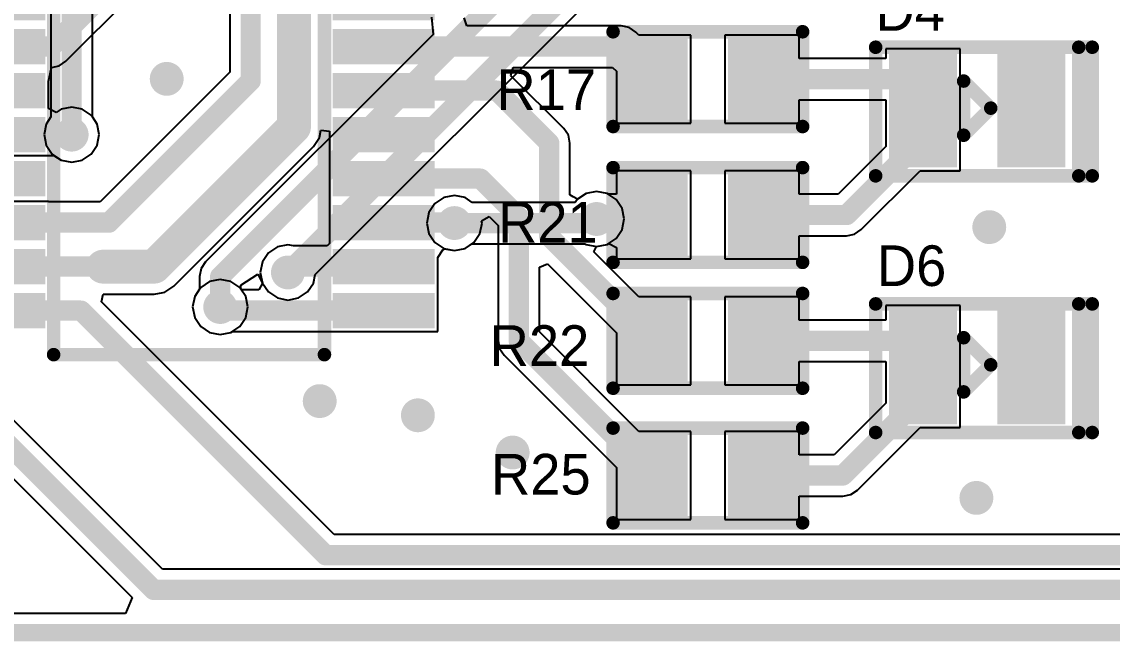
# Model space of a CAD drawing. Extents: x 23 to 127, y 48 to 72.
# Drawn here: x 75.16 to 91.27, y 48.05 to 57.2 of the extents above; entities that cross this region are included whole.
import ezdxf

# ---------------------------------------------------------------- set-up
doc = ezdxf.new("R2010")
doc.units = 0
doc.layers.get('0').update_dxf_attribs({"linetype": 'CONTINUOUS'})
for name, color, linetype in [('BOTTOMLAYER', 5, 'CONTINUOUS'), ('KEEPOUTLAYER', 6, 'CONTINUOUS'), ('MULTILAYER', 9, 'CONTINUOUS'), ('TOPLAYER', 1, 'CONTINUOUS'), ('TOPOVERLAY', 2, 'CONTINUOUS'), ('TOPPASTE', 8, 'CONTINUOUS'), ('TOPSOLDER', 216, 'CONTINUOUS')]:
    doc.layers.add(name, color=color, linetype=linetype)

# ---------------------------------------------------------------- blocks, each defined once
blk = doc.blocks.new('0603_2_LED_21')
at = {"layer": 'TOPLAYER'}
for points in [[(-0.399999, 1.175001), (-0.399999, 0.525), (0.399999, 1.175001), (0.399999, 0.525)], [(1.2, 1.175001), (1.2, 0.525), (1.999999, 1.175001), (1.999999, 0.525)], [(-0.399999, 0.325001), (-0.399999, -0.325001), (0.399999, 0.325001), (0.399999, -0.325001)], [(1.2, 0.325001), (1.2, -0.325001), (1.999999, 0.325001), (1.999999, -0.325001)]]:
    blk.add_solid(points, dxfattribs=at)
at = {"layer": 'TOPOVERLAY', "const_width": 0.2}
for points in [[(-0.900001, 1.4), (-0.900001, -0.499999)], [(2.3, 1.4), (-0.900001, 1.4)], [(-0.700001, 1.4), (-0.700001, -0.499999)], [(2.3, 1.4), (2.3, -0.499999)], [(1.000001, 0.800001), (0.599999, 0.399999)], [(1.000001, 0.800001), (1.000001, 0)], [(1.000001, 0), (0.600001, 0.399999)], [(2.3, -0.499999), (-0.900001, -0.499999)]]:
    blk.add_lwpolyline(points, dxfattribs=at)
at = {"layer": 'TOPOVERLAY', "const_width": 0.1}
for points in [[(-0.950001, 1.4, 1), (-0.850001, 1.4, 1)], [(-0.950001, 1.4, 1), (-0.850001, 1.4, 1)], [(-0.750001, 1.4, 1), (-0.650001, 1.4, 1)], [(2.250001, 1.4, 1), (2.35, 1.4, 1)], [(2.250001, 1.4, 1), (2.35, 1.4, 1)], [(0.950001, 0.800001, 1), (1.05, 0.800001, 1)], [(0.950001, 0.800001, 1), (1.05, 0.800001, 1)], [(0.549999, 0.399999, 1), (0.649999, 0.399999, 1)], [(0.550001, 0.399999, 1), (0.650001, 0.399999, 1)], [(0.950001, 0, 1), (1.05, 0, 1)], [(0.950001, 0, 1), (1.05, 0, 1)], [(-0.950001, -0.499999, 1), (-0.850001, -0.499999, 1)], [(-0.950001, -0.499999, 1), (-0.850001, -0.499999, 1)], [(-0.750001, -0.499999, 1), (-0.650001, -0.499999, 1)], [(2.250001, -0.499999, 1), (2.35, -0.499999, 1)], [(2.250001, -0.499999, 1), (2.35, -0.499999, 1)]]:
    blk.add_lwpolyline(points, format="xyb", close=True, dxfattribs=at)
at = {"layer": 'TOPPASTE'}
for points in [[(-0.399999, 1.175001), (-0.399999, 0.525), (0.399999, 1.175001), (0.399999, 0.525)], [(1.2, 1.175001), (1.2, 0.525), (1.999999, 1.175001), (1.999999, 0.525)], [(-0.399999, 0.325001), (-0.399999, -0.325001), (0.399999, 0.325001), (0.399999, -0.325001)], [(1.2, 0.325001), (1.2, -0.325001), (1.999999, 0.325001), (1.999999, -0.325001)]]:
    blk.add_solid(points, dxfattribs=at)
at = {"layer": 'TOPSOLDER'}
for points in [[(-0.501599, 1.276601), (-0.501599, 0.4234), (0.501599, 1.276601), (0.501599, 0.4234)], [(1.0984, 1.276601), (1.0984, 0.4234), (2.101599, 1.276601), (2.101599, 0.4234)], [(-0.501599, 0.426601), (-0.501599, -0.426601), (0.501599, 0.426601), (0.501599, -0.426601)], [(1.0984, 0.426601), (1.0984, -0.426601), (2.101599, 0.426601), (2.101599, -0.426601)]]:
    blk.add_solid(points, dxfattribs=at)
blk = doc.blocks.new('0603_2_LED_23')
at = {"layer": 'TOPLAYER'}
for points in [[(-0.399999, 1.175001), (-0.399999, 0.525), (0.399999, 1.175001), (0.399999, 0.525)], [(1.2, 1.175001), (1.2, 0.525), (1.999999, 1.175001), (1.999999, 0.525)], [(-0.399999, 0.325001), (-0.399999, -0.325001), (0.399999, 0.325001), (0.399999, -0.325001)], [(1.2, 0.325001), (1.2, -0.325001), (1.999999, 0.325001), (1.999999, -0.325001)]]:
    blk.add_solid(points, dxfattribs=at)
at = {"layer": 'TOPOVERLAY', "const_width": 0.2}
for points in [[(-0.900001, 1.4), (-0.900001, -0.499999)], [(2.3, 1.4), (-0.900001, 1.4)], [(-0.700001, 1.4), (-0.700001, -0.499999)], [(2.3, 1.4), (2.3, -0.499999)], [(1.000001, 0.800001), (0.599999, 0.399999)], [(1.000001, 0.800001), (1.000001, 0)], [(1.000001, 0), (0.600001, 0.399999)], [(2.3, -0.499999), (-0.900001, -0.499999)]]:
    blk.add_lwpolyline(points, dxfattribs=at)
at = {"layer": 'TOPOVERLAY', "const_width": 0.1}
for points in [[(-0.950001, 1.4, 1), (-0.850001, 1.4, 1)], [(-0.950001, 1.4, 1), (-0.850001, 1.4, 1)], [(-0.750001, 1.4, 1), (-0.650001, 1.4, 1)], [(2.250001, 1.4, 1), (2.35, 1.4, 1)], [(2.250001, 1.4, 1), (2.35, 1.4, 1)], [(0.950001, 0.800001, 1), (1.05, 0.800001, 1)], [(0.950001, 0.800001, 1), (1.05, 0.800001, 1)], [(0.549999, 0.399999, 1), (0.649999, 0.399999, 1)], [(0.550001, 0.399999, 1), (0.650001, 0.399999, 1)], [(0.950001, 0, 1), (1.05, 0, 1)], [(0.950001, 0, 1), (1.05, 0, 1)], [(-0.950001, -0.499999, 1), (-0.850001, -0.499999, 1)], [(-0.950001, -0.499999, 1), (-0.850001, -0.499999, 1)], [(-0.750001, -0.499999, 1), (-0.650001, -0.499999, 1)], [(2.250001, -0.499999, 1), (2.35, -0.499999, 1)], [(2.250001, -0.499999, 1), (2.35, -0.499999, 1)]]:
    blk.add_lwpolyline(points, format="xyb", close=True, dxfattribs=at)
at = {"layer": 'TOPPASTE'}
for points in [[(-0.399999, 1.175001), (-0.399999, 0.525), (0.399999, 1.175001), (0.399999, 0.525)], [(1.2, 1.175001), (1.2, 0.525), (1.999999, 1.175001), (1.999999, 0.525)], [(-0.399999, 0.325001), (-0.399999, -0.325001), (0.399999, 0.325001), (0.399999, -0.325001)], [(1.2, 0.325001), (1.2, -0.325001), (1.999999, 0.325001), (1.999999, -0.325001)]]:
    blk.add_solid(points, dxfattribs=at)
at = {"layer": 'TOPSOLDER'}
for points in [[(-0.501599, 1.276601), (-0.501599, 0.4234), (0.501599, 1.276601), (0.501599, 0.4234)], [(1.0984, 1.276601), (1.0984, 0.4234), (2.101599, 1.276601), (2.101599, 0.4234)], [(-0.501599, 0.426601), (-0.501599, -0.426601), (0.501599, 0.426601), (0.501599, -0.426601)], [(1.0984, 0.426601), (1.0984, -0.426601), (2.101599, 0.426601), (2.101599, -0.426601)]]:
    blk.add_solid(points, dxfattribs=at)
blk = doc.blocks.new('R_0603_44')
at = {"layer": 'TOPLAYER'}
for points in [[(-0.400002, -0.499999), (-0.400002, 0.499999), (-1.2, -0.499999), (-1.2, 0.499999)], [(1.2, -0.499999), (1.2, 0.499999), (0.400002, -0.499999), (0.400002, 0.499999)]]:
    blk.add_solid(points, dxfattribs=at)
at = {"layer": 'TOPOVERLAY', "const_width": 0.2}
for points in [[(-1.4, 0.700001), (1.4, 0.700001)], [(-1.4, -0.700001), (-1.4, 0.700001)], [(1.4, -0.700001), (1.4, 0.700001)], [(-1.4, -0.700001), (1.4, -0.700001)]]:
    blk.add_lwpolyline(points, dxfattribs=at)
at = {"layer": 'TOPOVERLAY', "const_width": 0.1}
for points in [[(-1.45, 0.700001, 1), (-1.35, 0.700001, 1)], [(-1.45, 0.700001, 1), (-1.35, 0.700001, 1)], [(1.35, 0.700001, 1), (1.45, 0.700001, 1)], [(1.35, 0.700001, 1), (1.45, 0.700001, 1)], [(-1.45, -0.700001, 1), (-1.35, -0.700001, 1)], [(-1.45, -0.700001, 1), (-1.35, -0.700001, 1)], [(1.35, -0.700001, 1), (1.45, -0.700001, 1)], [(1.35, -0.700001, 1), (1.45, -0.700001, 1)]]:
    blk.add_lwpolyline(points, format="xyb", close=True, dxfattribs=at)
at = {"layer": 'TOPPASTE'}
for points in [[(-0.400002, -0.499999), (-0.400002, 0.499999), (-1.2, -0.499999), (-1.2, 0.499999)], [(1.2, -0.499999), (1.2, 0.499999), (0.400002, -0.499999), (0.400002, 0.499999)]]:
    blk.add_solid(points, dxfattribs=at)
at = {"layer": 'TOPSOLDER'}
for points in [[(-0.298402, -0.601599), (-0.298402, 0.601599), (-1.3016, -0.601599), (-1.3016, 0.601599)], [(1.3016, -0.601599), (1.3016, 0.601599), (0.298402, -0.601599), (0.298402, 0.601599)]]:
    blk.add_solid(points, dxfattribs=at)
blk = doc.blocks.new('R_0603_48')
at = {"layer": 'TOPLAYER'}
for points in [[(-0.400002, -0.499999), (-0.400002, 0.499999), (-1.2, -0.499999), (-1.2, 0.499999)], [(1.2, -0.499999), (1.2, 0.499999), (0.400002, -0.499999), (0.400002, 0.499999)]]:
    blk.add_solid(points, dxfattribs=at)
at = {"layer": 'TOPOVERLAY', "const_width": 0.2}
for points in [[(-1.4, 0.700001), (1.4, 0.700001)], [(-1.4, -0.700001), (-1.4, 0.700001)], [(1.4, -0.700001), (1.4, 0.700001)], [(-1.4, -0.700001), (1.4, -0.700001)]]:
    blk.add_lwpolyline(points, dxfattribs=at)
at = {"layer": 'TOPOVERLAY', "const_width": 0.1}
for points in [[(-1.45, 0.700001, 1), (-1.35, 0.700001, 1)], [(-1.45, 0.700001, 1), (-1.35, 0.700001, 1)], [(1.35, 0.700001, 1), (1.45, 0.700001, 1)], [(1.35, 0.700001, 1), (1.45, 0.700001, 1)], [(-1.45, -0.700001, 1), (-1.35, -0.700001, 1)], [(-1.45, -0.700001, 1), (-1.35, -0.700001, 1)], [(1.35, -0.700001, 1), (1.45, -0.700001, 1)], [(1.35, -0.700001, 1), (1.45, -0.700001, 1)]]:
    blk.add_lwpolyline(points, format="xyb", close=True, dxfattribs=at)
at = {"layer": 'TOPPASTE'}
for points in [[(-0.400002, -0.499999), (-0.400002, 0.499999), (-1.2, -0.499999), (-1.2, 0.499999)], [(1.2, -0.499999), (1.2, 0.499999), (0.400002, -0.499999), (0.400002, 0.499999)]]:
    blk.add_solid(points, dxfattribs=at)
at = {"layer": 'TOPSOLDER'}
for points in [[(-0.298402, -0.601599), (-0.298402, 0.601599), (-1.3016, -0.601599), (-1.3016, 0.601599)], [(1.3016, -0.601599), (1.3016, 0.601599), (0.298402, -0.601599), (0.298402, 0.601599)]]:
    blk.add_solid(points, dxfattribs=at)
blk = doc.blocks.new('R_0603_49')
at = {"layer": 'TOPLAYER'}
for points in [[(-0.400002, -0.499999), (-0.400002, 0.499999), (-1.2, -0.499999), (-1.2, 0.499999)], [(1.2, -0.499999), (1.2, 0.499999), (0.400002, -0.499999), (0.400002, 0.499999)]]:
    blk.add_solid(points, dxfattribs=at)
at = {"layer": 'TOPOVERLAY', "const_width": 0.2}
for points in [[(-1.4, 0.700001), (1.4, 0.700001)], [(-1.4, -0.700001), (-1.4, 0.700001)], [(1.4, -0.700001), (1.4, 0.700001)], [(-1.4, -0.700001), (1.4, -0.700001)]]:
    blk.add_lwpolyline(points, dxfattribs=at)
at = {"layer": 'TOPOVERLAY', "const_width": 0.1}
for points in [[(-1.45, 0.700001, 1), (-1.35, 0.700001, 1)], [(-1.45, 0.700001, 1), (-1.35, 0.700001, 1)], [(1.35, 0.700001, 1), (1.45, 0.700001, 1)], [(1.35, 0.700001, 1), (1.45, 0.700001, 1)], [(-1.45, -0.700001, 1), (-1.35, -0.700001, 1)], [(-1.45, -0.700001, 1), (-1.35, -0.700001, 1)], [(1.35, -0.700001, 1), (1.45, -0.700001, 1)], [(1.35, -0.700001, 1), (1.45, -0.700001, 1)]]:
    blk.add_lwpolyline(points, format="xyb", close=True, dxfattribs=at)
at = {"layer": 'TOPPASTE'}
for points in [[(-0.400002, -0.499999), (-0.400002, 0.499999), (-1.2, -0.499999), (-1.2, 0.499999)], [(1.2, -0.499999), (1.2, 0.499999), (0.400002, -0.499999), (0.400002, 0.499999)]]:
    blk.add_solid(points, dxfattribs=at)
at = {"layer": 'TOPSOLDER'}
for points in [[(-0.298402, -0.601599), (-0.298402, 0.601599), (-1.3016, -0.601599), (-1.3016, 0.601599)], [(1.3016, -0.601599), (1.3016, 0.601599), (0.298402, -0.601599), (0.298402, 0.601599)]]:
    blk.add_solid(points, dxfattribs=at)
blk = doc.blocks.new('R_0603_52')
at = {"layer": 'TOPLAYER'}
for points in [[(-0.400002, -0.499999), (-0.400002, 0.499999), (-1.2, -0.499999), (-1.2, 0.499999)], [(1.2, -0.499999), (1.2, 0.499999), (0.400002, -0.499999), (0.400002, 0.499999)]]:
    blk.add_solid(points, dxfattribs=at)
at = {"layer": 'TOPOVERLAY', "const_width": 0.2}
for points in [[(-1.4, 0.700001), (1.4, 0.700001)], [(-1.4, -0.700001), (-1.4, 0.700001)], [(1.4, -0.700001), (1.4, 0.700001)], [(-1.4, -0.700001), (1.4, -0.700001)]]:
    blk.add_lwpolyline(points, dxfattribs=at)
at = {"layer": 'TOPOVERLAY', "const_width": 0.1}
for points in [[(-1.45, 0.700001, 1), (-1.35, 0.700001, 1)], [(-1.45, 0.700001, 1), (-1.35, 0.700001, 1)], [(1.35, 0.700001, 1), (1.45, 0.700001, 1)], [(1.35, 0.700001, 1), (1.45, 0.700001, 1)], [(-1.45, -0.700001, 1), (-1.35, -0.700001, 1)], [(-1.45, -0.700001, 1), (-1.35, -0.700001, 1)], [(1.35, -0.700001, 1), (1.45, -0.700001, 1)], [(1.35, -0.700001, 1), (1.45, -0.700001, 1)]]:
    blk.add_lwpolyline(points, format="xyb", close=True, dxfattribs=at)
at = {"layer": 'TOPPASTE'}
for points in [[(-0.400002, -0.499999), (-0.400002, 0.499999), (-1.2, -0.499999), (-1.2, 0.499999)], [(1.2, -0.499999), (1.2, 0.499999), (0.400002, -0.499999), (0.400002, 0.499999)]]:
    blk.add_solid(points, dxfattribs=at)
at = {"layer": 'TOPSOLDER'}
for points in [[(-0.298402, -0.601599), (-0.298402, 0.601599), (-1.3016, -0.601599), (-1.3016, 0.601599)], [(1.3016, -0.601599), (1.3016, 0.601599), (0.298402, -0.601599), (0.298402, 0.601599)]]:
    blk.add_solid(points, dxfattribs=at)
blk = doc.blocks.new('TSSOP_20_64')
at = {"layer": 'TOPLAYER'}
for points in [[(-3.084998, 2.225002), (-2.764998, 2.225002), (-3.084998, 3.524999), (-2.764998, 3.524999)], [(-2.434996, 2.225002), (-2.114997, 2.225002), (-2.434996, 3.524999), (-2.114997, 3.524999)], [(-1.784998, 2.225002), (-1.464998, 2.225002), (-1.784998, 3.524999), (-1.464998, 3.524999)], [(-1.134996, 2.225002), (-0.814997, 2.225002), (-1.134996, 3.524999), (-0.814997, 3.524999)], [(-0.484998, 2.225002), (-0.164998, 2.225002), (-0.484998, 3.524999), (-0.164998, 3.524999)], [(0.165003, 2.225002), (0.485003, 2.225002), (0.165003, 3.524999), (0.485003, 3.524999)], [(0.815002, 2.225002), (1.135002, 2.225002), (0.815002, 3.524999), (1.135002, 3.524999)], [(1.465003, 2.225002), (1.785003, 2.225002), (1.465003, 3.524999), (1.785003, 3.524999)], [(2.115002, 2.225002), (2.435001, 2.225002), (2.115002, 3.524999), (2.435001, 3.524999)], [(2.765003, 2.225002), (3.085003, 2.225002), (2.765003, 3.524999), (3.085003, 3.524999)], [(-3.084998, -3.524999), (-2.764998, -3.524999), (-3.084998, -2.225002), (-2.764998, -2.225002)], [(-2.434996, -3.524999), (-2.114997, -3.524999), (-2.434996, -2.225002), (-2.114997, -2.225002)], [(-1.784998, -3.524999), (-1.464998, -3.524999), (-1.784998, -2.225002), (-1.464998, -2.225002)], [(-1.134996, -3.524999), (-0.814997, -3.524999), (-1.134996, -2.225002), (-0.814997, -2.225002)], [(-0.484998, -3.524999), (-0.164998, -3.524999), (-0.484998, -2.225002), (-0.164998, -2.225002)], [(0.165003, -3.524999), (0.485003, -3.524999), (0.165003, -2.225002), (0.485003, -2.225002)], [(0.815002, -3.524999), (1.135002, -3.524999), (0.815002, -2.225002), (1.135002, -2.225002)], [(1.465003, -3.524999), (1.785003, -3.524999), (1.465003, -2.225002), (1.785003, -2.225002)], [(2.115002, -3.524999), (2.435001, -3.524999), (2.115002, -2.225002), (2.435001, -2.225002)], [(2.765003, -3.524999), (3.085003, -3.524999), (2.765003, -2.225002), (3.085003, -2.225002)]]:
    blk.add_solid(points, dxfattribs=at)
at = {"layer": 'TOPOVERLAY', "const_width": 0.2}
for points in [[(3.575002, 2.000001), (-3.559998, 2.000001)], [(-3.559998, 0.810501), (-3.559998, 2.000001)], [(3.575002, -2.000001), (3.575002, 2.000001)], [(-3.559998, -1.9685), (-3.559998, -0.714499)], [(3.575002, -2.000001), (-3.559998, -2.000001)]]:
    blk.add_lwpolyline(points, dxfattribs=at)
at = {"layer": 'TOPOVERLAY', "const_width": 0.1}
for points in [[(-3.609998, 2.000001, 1), (-3.509998, 2.000001, 1)], [(-3.609998, 2.000001, 1), (-3.509998, 2.000001, 1)], [(3.525002, 2.000001, 1), (3.625002, 2.000001, 1)], [(3.525002, 2.000001, 1), (3.625002, 2.000001, 1)], [(-3.609998, 0.810501, 1), (-3.509998, 0.810501, 1)], [(-3.609998, 0.810501, 1), (-3.509998, 0.810501, 1)], [(-3.609998, -0.714499, 1), (-3.509998, -0.714499, 1)], [(-3.609998, -0.714499, 1), (-3.509998, -0.714499, 1)], [(-3.609998, -1.9685, 1), (-3.509998, -1.9685, 1)], [(-3.609998, -2.000001, 1), (-3.509998, -2.000001, 1)], [(3.525002, -2.000001, 1), (3.625002, -2.000001, 1)], [(3.525002, -2.000001, 1), (3.625002, -2.000001, 1)]]:
    blk.add_lwpolyline(points, format="xyb", close=True, dxfattribs=at)
at = {"layer": 'TOPOVERLAY', "const_width": 0.2}
blk.add_lwpolyline([(-3.559998, 0.810501, -0.414214), (-3.559998, -0.714499)], format="xyb", dxfattribs=at)
at = {"layer": 'TOPPASTE'}
for points in [[(-3.084998, 2.225002), (-2.764998, 2.225002), (-3.084998, 3.524999), (-2.764998, 3.524999)], [(-2.434996, 2.225002), (-2.114997, 2.225002), (-2.434996, 3.524999), (-2.114997, 3.524999)], [(-1.784998, 2.225002), (-1.464998, 2.225002), (-1.784998, 3.524999), (-1.464998, 3.524999)], [(-1.134996, 2.225002), (-0.814997, 2.225002), (-1.134996, 3.524999), (-0.814997, 3.524999)], [(-0.484998, 2.225002), (-0.164998, 2.225002), (-0.484998, 3.524999), (-0.164998, 3.524999)], [(0.165003, 2.225002), (0.485003, 2.225002), (0.165003, 3.524999), (0.485003, 3.524999)], [(0.815002, 2.225002), (1.135002, 2.225002), (0.815002, 3.524999), (1.135002, 3.524999)], [(1.465003, 2.225002), (1.785003, 2.225002), (1.465003, 3.524999), (1.785003, 3.524999)], [(2.115002, 2.225002), (2.435001, 2.225002), (2.115002, 3.524999), (2.435001, 3.524999)], [(2.765003, 2.225002), (3.085003, 2.225002), (2.765003, 3.524999), (3.085003, 3.524999)], [(-3.084998, -3.524999), (-2.764998, -3.524999), (-3.084998, -2.225002), (-2.764998, -2.225002)], [(-2.434996, -3.524999), (-2.114997, -3.524999), (-2.434996, -2.225002), (-2.114997, -2.225002)], [(-1.784998, -3.524999), (-1.464998, -3.524999), (-1.784998, -2.225002), (-1.464998, -2.225002)], [(-1.134996, -3.524999), (-0.814997, -3.524999), (-1.134996, -2.225002), (-0.814997, -2.225002)], [(-0.484998, -3.524999), (-0.164998, -3.524999), (-0.484998, -2.225002), (-0.164998, -2.225002)], [(0.165003, -3.524999), (0.485003, -3.524999), (0.165003, -2.225002), (0.485003, -2.225002)], [(0.815002, -3.524999), (1.135002, -3.524999), (0.815002, -2.225002), (1.135002, -2.225002)], [(1.465003, -3.524999), (1.785003, -3.524999), (1.465003, -2.225002), (1.785003, -2.225002)], [(2.115002, -3.524999), (2.435001, -3.524999), (2.115002, -2.225002), (2.435001, -2.225002)], [(2.765003, -3.524999), (3.085003, -3.524999), (2.765003, -2.225002), (3.085003, -2.225002)]]:
    blk.add_solid(points, dxfattribs=at)
at = {"layer": 'TOPSOLDER'}
for points in [[(-3.186598, 2.123402), (-2.663398, 2.123402), (-3.186598, 3.626599), (-2.663398, 3.626599)], [(-2.536596, 2.123402), (-2.013397, 2.123402), (-2.536596, 3.626599), (-2.013397, 3.626599)], [(-1.886598, 2.123402), (-1.363398, 2.123402), (-1.886598, 3.626599), (-1.363398, 3.626599)], [(-1.236596, 2.123402), (-0.713397, 2.123402), (-1.236596, 3.626599), (-0.713397, 3.626599)], [(-0.586598, 2.123402), (-0.063398, 2.123402), (-0.586598, 3.626599), (-0.063398, 3.626599)], [(0.063403, 2.123402), (0.586603, 2.123402), (0.063403, 3.626599), (0.586603, 3.626599)], [(0.713402, 2.123402), (1.236602, 2.123402), (0.713402, 3.626599), (1.236602, 3.626599)], [(1.363403, 2.123402), (1.886603, 2.123402), (1.363403, 3.626599), (1.886603, 3.626599)], [(2.013402, 2.123402), (2.536601, 2.123402), (2.013402, 3.626599), (2.536601, 3.626599)], [(2.663403, 2.123402), (3.186603, 2.123402), (2.663403, 3.626599), (3.186603, 3.626599)], [(-3.186598, -3.626599), (-2.663398, -3.626599), (-3.186598, -2.123402), (-2.663398, -2.123402)], [(-2.536596, -3.626599), (-2.013397, -3.626599), (-2.536596, -2.123402), (-2.013397, -2.123402)], [(-1.886598, -3.626599), (-1.363398, -3.626599), (-1.886598, -2.123402), (-1.363398, -2.123402)], [(-1.236596, -3.626599), (-0.713397, -3.626599), (-1.236596, -2.123402), (-0.713397, -2.123402)], [(-0.586598, -3.626599), (-0.063398, -3.626599), (-0.586598, -2.123402), (-0.063398, -2.123402)], [(0.063403, -3.626599), (0.586603, -3.626599), (0.063403, -2.123402), (0.586603, -2.123402)], [(0.713402, -3.626599), (1.236602, -3.626599), (0.713402, -2.123402), (1.236602, -2.123402)], [(1.363403, -3.626599), (1.886603, -3.626599), (1.363403, -2.123402), (1.886603, -2.123402)], [(2.013402, -3.626599), (2.536601, -3.626599), (2.013402, -2.123402), (2.536601, -2.123402)], [(2.663403, -3.626599), (3.186603, -3.626599), (2.663403, -2.123402), (3.186603, -2.123402)]]:
    blk.add_solid(points, dxfattribs=at)

msp = doc.modelspace()

# ---------------------------------------------------------------- linework, layer by layer
at = {"layer": 'BOTTOMLAYER'}
for p, q in [((76.205133, 55.7954), (76.205133, 64.76047)), ((75.593379, 64.616305), (75.593379, 55.7954)), ((79.49499, 53.466352), (83.838773, 57.810138)), ((81.213561, 57.267754), (81.238458, 57.014976)), ((81.238461, 57.014974), (77.877012, 53.653527)), ((81.238458, 57.014976), (81.238458, 57.014976)), ((81.238458, 57.014976), (81.238458, 57.014976)), ((81.238458, 57.014976), (81.238458, 57.014974)), ((81.238458, 57.014974), (81.238461, 57.014974)), ((81.238461, 57.014974), (81.238461, 57.014974)), ((75.593379, 55.7954), (75.522465, 55.689269)), ((76.276048, 55.689269), (76.205133, 55.7954)), ((75.522465, 55.689269), (75.491421, 55.533196)), ((76.307091, 55.533196), (76.276048, 55.689269)), ((75.491421, 55.533196), (75.522465, 55.377123)), ((76.276048, 55.377123), (76.307091, 55.533196)), ((75.522465, 55.377123), (75.610872, 55.244812)), ((75.610872, 55.244812), (75.743184, 55.156405)), ((76.055329, 55.156405), (76.18764, 55.244812)), ((76.18764, 55.244812), (76.276048, 55.377123)), ((75.743184, 55.156405), (75.899256, 55.125361)), ((75.899256, 55.125361), (76.055329, 55.156405)), ((81.397226, 54.604031), (81.264915, 54.515624)), ((81.553299, 54.635075), (81.397226, 54.604031)), ((81.709372, 54.604031), (81.553299, 54.635075)), ((81.815503, 54.533117), (81.709372, 54.604031)), ((83.497227, 54.664031), (83.364916, 54.575624)), ((83.6533, 54.695075), (83.497227, 54.664031)), ((83.809373, 54.664031), (83.6533, 54.695075)), ((83.941684, 54.575624), (83.809373, 54.664031)), ((81.264915, 54.515624), (81.176508, 54.383313)), ((83.336514, 54.533117), (81.815503, 54.533117)), ((83.364916, 54.575624), (83.336514, 54.533117)), ((84.030091, 54.443312), (83.941684, 54.575624)), ((84.061135, 54.28724), (84.030091, 54.443312)), ((81.176508, 54.383313), (81.145464, 54.22724)), ((84.030091, 54.131167), (84.061135, 54.28724)), ((81.145464, 54.22724), (81.176508, 54.071167)), ((83.941684, 53.998856), (84.030091, 54.131167)), ((81.176508, 54.071167), (81.264915, 53.938856)), ((83.809373, 53.910448), (83.941684, 53.998856)), ((81.264915, 53.938856), (81.397226, 53.850449)), ((81.397226, 53.850449), (81.553299, 53.819405)), ((81.553299, 53.819405), (81.709372, 53.850449)), ((81.709372, 53.850449), (81.815503, 53.921363)), ((81.815503, 53.921363), (83.480892, 53.921363)), ((83.480892, 53.921363), (83.497227, 53.910448)), ((83.497227, 53.910448), (83.6533, 53.879405)), ((83.6533, 53.879405), (83.809373, 53.910448)), ((77.877012, 53.653527), (77.810708, 53.554292)), ((77.810708, 53.554292), (77.787421, 53.437239)), ((78.399178, 53.310539), (78.649728, 53.473934)), ((78.649728, 53.473934), (78.716508, 53.341163)), ((77.787421, 53.437239), (77.787424, 53.437226)), ((77.787424, 53.437226), (77.787424, 53.249444)), ((78.716508, 53.341163), (78.716508, 53.341161)), ((78.716508, 53.341161), (78.71651, 53.341163)), ((78.716508, 53.341161), (78.716508, 53.341161)), ((78.716508, 53.341161), (78.716508, 53.341161)), ((78.716508, 53.341161), (78.716508, 53.341161)), ((78.71651, 53.341163), (78.804915, 53.208855)), ((79.381683, 53.208855), (79.47009, 53.341166)), ((79.47009, 53.341166), (79.49499, 53.466352)), ((77.787424, 53.249444), (77.71651, 53.143313)), ((78.399178, 53.249444), (78.399178, 53.310539)), ((78.470092, 53.143313), (78.399178, 53.249444)), ((78.804915, 53.208855), (78.937226, 53.120447)), ((79.249372, 53.120447), (79.381683, 53.208855)), ((77.71651, 53.143313), (77.685466, 52.98724)), ((78.501136, 52.98724), (78.470092, 53.143313)), ((78.937226, 53.120447), (79.093299, 53.089404)), ((79.093299, 53.089404), (79.249372, 53.120447)), ((77.685466, 52.98724), (77.71651, 52.831167)), ((77.71651, 52.831167), (77.804917, 52.698856)), ((78.381685, 52.698856), (78.470092, 52.831167)), ((78.470092, 52.831167), (78.501136, 52.98724)), ((77.804917, 52.698856), (77.937228, 52.610448)), ((78.249374, 52.610448), (78.381685, 52.698856)), ((77.937228, 52.610448), (78.093301, 52.579405)), ((78.093301, 52.579405), (78.249374, 52.610448)), ((77.24, 49.113115), (73.849177, 52.503939)), ((73.327011, 52.16095), (76.793628, 48.694332)), ((91.806598, 49.113115), (77.24, 49.113115)), ((76.793628, 48.694332), (76.696425, 48.459667)), ((76.696425, 48.459667), (26.825727, 48.459667))]:
    msp.add_line(p, q, dxfattribs=at)
at = {"layer": 'BOTTOMLAYER', "const_width": 0.299999}
for points in [[(75.899256, 55.533196), (75.899256, 64.760483)], [(78.093301, 53.437239), (83.4433, 58.787238)], [(79.093299, 53.497239), (83.6233, 58.02724)], [(81.553299, 54.22724), (83.5933, 54.22724)], [(83.5933, 54.22724), (83.6533, 54.28724)], [(78.093301, 52.98724), (78.093301, 53.437239)], [(73.5433, 52.377238), (77.1133, 48.807238)], [(77.1133, 48.807238), (91.933298, 48.807238)]]:
    msp.add_lwpolyline(points, dxfattribs=at)
at = {"layer": 'BOTTOMLAYER'}
for points, const_width in [([(77.178301, 56.357238, 1), (77.428298, 56.357238, 1)], 0.249999), ([(75.774258, 55.533196, 1), (76.024255, 55.533196, 1)], 0.249999), ([(75.824258, 55.533196, 1), (75.974255, 55.533196, 1)], 0.15), ([(81.4283, 54.22724, 1), (81.678297, 54.22724, 1)], 0.249999), ([(83.528301, 54.28724, 1), (83.778298, 54.28724, 1)], 0.249999), ([(81.4783, 54.22724, 1), (81.628298, 54.22724, 1)], 0.15), ([(83.518301, 54.22724, 1), (83.668298, 54.22724, 1)], 0.15), ([(83.518301, 54.22724, 1), (83.668298, 54.22724, 1)], 0.15), ([(83.578301, 54.28724, 1), (83.728298, 54.28724, 1)], 0.15), ([(89.328302, 54.16724, 1), (89.578299, 54.16724, 1)], 0.249999), ([(78.9683, 53.497239, 1), (79.218297, 53.497239, 1)], 0.249999), ([(79.0183, 53.497239, 1), (79.168297, 53.497239, 1)], 0.15), ([(78.018302, 53.437239, 1), (78.168299, 53.437239, 1)], 0.15), ([(78.018302, 53.437239, 1), (78.168299, 53.437239, 1)], 0.15), ([(77.968302, 52.98724, 1), (78.218299, 52.98724, 1)], 0.249999), ([(78.018302, 52.98724, 1), (78.168299, 52.98724, 1)], 0.15), ([(79.438302, 51.59724, 1), (79.688299, 51.59724, 1)], 0.249999), ([(80.888302, 51.38724, 1), (81.138298, 51.38724, 1)], 0.249999), ([(82.288301, 50.837239, 1), (82.538298, 50.837239, 1)], 0.249999), ([(89.1383, 50.16724, 1), (89.388297, 50.16724, 1)], 0.249999), ([(77.038302, 48.807238, 1), (77.188299, 48.807238, 1)], 0.15), ([(77.038302, 48.807238, 1), (77.188299, 48.807238, 1)], 0.15)]:
    msp.add_lwpolyline(points, format="xyb", close=True, dxfattribs=dict(at, const_width=const_width))
at = {"layer": 'KEEPOUTLAYER', "const_width": 0.254}
msp.add_lwpolyline([(26.5433, 48.177239), (126.5433, 48.177239)], dxfattribs=at)
at = {"layer": 'MULTILAYER', "const_width": 0.249999}
for points in [[(77.178301, 56.357238, 1), (77.428298, 56.357238, 1)], [(75.774258, 55.533196, 1), (76.024255, 55.533196, 1)], [(81.4283, 54.22724, 1), (81.678297, 54.22724, 1)], [(83.528301, 54.28724, 1), (83.778298, 54.28724, 1)], [(89.328302, 54.16724, 1), (89.578299, 54.16724, 1)], [(78.9683, 53.497239, 1), (79.218297, 53.497239, 1)], [(77.968302, 52.98724, 1), (78.218299, 52.98724, 1)], [(79.438302, 51.59724, 1), (79.688299, 51.59724, 1)], [(80.888302, 51.38724, 1), (81.138298, 51.38724, 1)], [(82.288301, 50.837239, 1), (82.538298, 50.837239, 1)], [(89.1383, 50.16724, 1), (89.388297, 50.16724, 1)]]:
    msp.add_lwpolyline(points, format="xyb", close=True, dxfattribs=at)
at = {"layer": 'TOPLAYER'}
for p, q in [((78.237423, 60.667227), (78.237423, 56.453941)), ((75.815546, 56.616907), (77.731541, 58.532906)), ((81.735501, 57.139073), (81.698635, 57.260604)), ((84.016347, 57.139073), (81.735501, 57.139073)), ((84.01636, 57.139075), (84.016347, 57.139073)), ((84.133413, 57.115789), (84.01636, 57.139075)), ((84.232648, 57.049485), (84.133413, 57.115789)), ((84.279135, 57.002997), (84.232648, 57.049485)), ((85.046556, 57.002997), (84.279135, 57.002997)), ((85.046556, 55.703), (85.046556, 57.002997)), ((86.646558, 57.002997), (85.54656, 57.002997)), ((85.54656, 57.002997), (85.54656, 55.703)), ((86.646558, 56.658876), (86.646558, 57.002997)), ((89.024859, 56.79948), (87.924861, 56.79948)), ((87.924861, 56.79948), (87.924861, 56.658876)), ((89.024859, 55.849479), (89.024859, 56.79948)), ((75.59926, 56.527316), (75.71631, 56.550603)), ((75.71631, 56.550603), (75.815546, 56.616907)), ((87.924861, 56.658876), (86.646558, 56.658876)), ((75.557858, 56.320317), (75.59926, 56.527316)), ((78.237423, 56.453941), (76.322555, 54.539073)), ((82.384201, 56.405785), (82.421065, 56.527319)), ((82.39363, 56.399486), (82.384201, 56.405785)), ((83.169585, 55.623531), (82.39363, 56.399486)), ((82.421065, 56.527319), (83.889659, 56.527319)), ((83.889659, 56.527319), (83.946558, 56.47042)), ((83.946558, 56.47042), (83.946558, 55.703)), ((75.557858, 55.920864), (75.557858, 56.320317)), ((75.669864, 55.860996), (75.557858, 55.920864)), ((75.743184, 55.909987), (75.669864, 55.860996)), ((75.899256, 55.941031), (75.743184, 55.909987)), ((76.055329, 55.909987), (75.899256, 55.941031)), ((76.18764, 55.82158), (76.055329, 55.909987)), ((86.646558, 55.703), (86.646558, 56.047122)), ((86.646558, 56.047122), (87.924861, 56.047122)), ((87.924861, 56.047122), (87.924861, 55.849479)), ((76.276048, 55.689269), (76.18764, 55.82158)), ((87.924861, 55.849479), (87.924861, 55.357055)), ((89.024859, 54.999479), (89.024859, 55.849479)), ((76.307091, 55.533196), (76.276048, 55.689269)), ((79.565241, 55.517059), (79.581474, 55.598659)), ((79.581474, 55.598659), (79.707862, 55.586211)), ((79.707862, 55.586211), (79.707862, 55.283003)), ((83.169587, 55.623534), (83.169585, 55.623534)), ((83.169585, 55.623534), (83.169585, 55.623534)), ((83.169585, 55.623534), (83.169585, 55.623534)), ((83.169585, 55.623534), (83.169585, 55.623531)), ((83.169585, 55.623531), (83.169585, 55.623531)), ((83.16959, 55.623531), (83.169587, 55.623534)), ((83.169587, 55.623534), (83.169587, 55.623534)), ((83.169587, 55.623534), (83.169587, 55.623534)), ((83.169592, 55.623529), (83.16959, 55.623531)), ((83.16959, 55.623531), (83.16959, 55.623531)), ((83.16959, 55.623523), (83.16959, 55.623529)), ((83.16959, 55.623529), (83.169592, 55.623529)), ((83.235891, 55.524293), (83.16959, 55.623523)), ((83.169592, 55.623529), (83.169592, 55.623529)), ((83.169592, 55.623529), (83.169592, 55.623529)), ((83.169592, 55.623529), (83.169592, 55.623529)), ((83.169592, 55.623529), (83.169592, 55.623529)), ((83.169592, 55.623529), (83.169592, 55.623529)), ((83.169592, 55.623529), (83.169592, 55.623529)), ((83.946558, 55.703), (85.046556, 55.703)), ((85.54656, 55.703), (86.646558, 55.703)), ((76.276048, 55.377123), (76.307091, 55.533196)), ((79.471683, 55.358853), (79.56009, 55.491164)), ((79.56009, 55.491164), (79.565241, 55.517059)), ((83.259176, 55.40724), (83.235891, 55.524293)), ((83.259176, 54.646279), (83.259176, 55.40724)), ((76.055329, 55.156405), (76.18764, 55.244812)), ((76.18764, 55.244812), (76.276048, 55.377123)), ((77.407646, 53.294816), (79.471675, 55.358848)), ((79.471675, 55.358848), (79.471683, 55.358853)), ((79.707862, 55.283003), (79.707859, 55.283001)), ((79.707859, 55.283001), (79.707862, 55.283001)), ((79.707862, 55.283001), (79.707859, 55.223197)), ((87.924861, 55.357055), (87.21996, 54.652156)), ((73.957861, 55.223197), (75.557858, 55.223197)), ((75.557858, 55.223197), (75.557858, 55.227319)), ((75.557858, 55.227319), (75.637052, 55.227319)), ((75.637052, 55.227319), (75.743184, 55.156405)), ((75.743184, 55.156405), (75.899256, 55.125361)), ((75.899256, 55.125361), (76.055329, 55.156405)), ((79.707859, 55.223197), (79.707859, 55.193197)), ((79.707859, 55.193197), (79.707859, 55.193194)), ((79.707859, 55.193194), (79.707859, 55.193194)), ((79.707859, 55.193194), (79.707859, 55.193194)), ((79.707859, 55.193194), (79.707862, 55.193194)), ((79.707862, 55.193194), (79.707862, 55.193194)), ((79.707862, 55.193194), (79.707862, 54.5732)), ((85.046556, 54.996278), (83.946558, 54.996278)), ((83.946558, 54.996278), (83.946558, 54.652156)), ((85.046556, 53.696281), (85.046556, 54.996278)), ((86.646558, 54.996278), (85.54656, 54.996278)), ((85.54656, 54.996278), (85.54656, 53.696281)), ((86.646558, 54.652156), (86.646558, 54.996278)), ((87.562949, 54.129991), (88.432434, 54.999479)), ((88.432434, 54.999479), (89.024859, 54.999479)), ((83.308558, 54.613282), (83.259176, 54.646279)), ((83.371182, 54.57981), (83.308558, 54.613282)), ((83.497227, 54.664031), (83.371182, 54.57981)), ((83.6533, 54.695075), (83.497227, 54.664031)), ((83.809373, 54.664031), (83.6533, 54.695075)), ((83.827145, 54.652156), (83.809373, 54.664031)), ((83.946558, 54.652156), (83.827145, 54.652156)), ((87.21996, 54.652156), (86.646558, 54.652156)), ((75.557858, 54.543195), (73.957861, 54.543195)), ((75.557858, 54.539073), (75.557858, 54.543195)), ((76.322555, 54.539073), (75.557858, 54.539073)), ((79.707859, 54.573203), (79.707857, 54.54319)), ((79.707857, 54.54319), (79.707862, 54.54319)), ((79.707862, 54.5732), (79.707859, 54.573203)), ((79.707862, 54.54319), (79.707862, 53.983004)), ((81.954253, 54.26184), (82.066257, 54.321707)), ((82.066257, 54.321707), (82.197423, 54.190542)), ((81.93009, 54.071167), (81.961134, 54.22724)), ((81.961134, 54.22724), (81.954253, 54.26184)), ((82.197423, 54.190542), (82.197423, 52.491449)), ((87.463714, 54.063687), (87.562949, 54.129991)), ((79.707862, 53.983004), (79.707859, 53.983001)), ((79.707859, 53.983001), (79.707862, 53.983001)), ((79.707862, 53.983001), (79.707859, 53.923199)), ((81.841683, 53.938856), (81.93009, 54.071167)), ((86.646558, 53.696281), (86.646558, 54.040402)), ((86.646558, 54.040402), (87.346648, 54.040402)), ((87.346648, 54.040402), (87.34666, 54.0404)), ((87.34666, 54.0404), (87.463714, 54.063687)), ((78.937226, 53.87403), (78.804915, 53.785623)), ((79.093299, 53.905074), (78.937226, 53.87403)), ((79.176491, 53.888526), (79.093299, 53.905074)), ((79.179257, 53.889077), (79.176491, 53.888526)), ((79.17927, 53.889074), (79.179257, 53.889077)), ((79.673737, 53.889074), (79.17927, 53.889074)), ((79.707859, 53.923199), (79.673737, 53.889074)), ((81.307859, 53.7167), (81.383947, 53.830573)), ((81.383947, 53.830573), (81.406032, 53.848696)), ((81.406032, 53.848696), (81.553299, 53.819405)), ((81.553299, 53.819405), (81.709372, 53.850449)), ((81.709372, 53.850449), (81.841683, 53.938856)), ((83.612695, 53.803436), (83.653302, 53.879405)), ((84.279133, 53.136998), (83.612695, 53.803436)), ((83.653302, 53.879405), (83.809373, 53.910448)), ((83.809373, 53.910448), (83.834552, 53.927273)), ((83.834552, 53.927273), (83.946558, 53.867406)), ((83.946558, 53.867406), (83.946558, 53.696281)), ((78.716508, 53.653312), (78.685464, 53.497239)), ((78.804915, 53.785623), (78.716508, 53.653312)), ((81.307859, 53.273203), (81.307859, 53.7167)), ((83.946558, 53.696281), (85.046556, 53.696281)), ((85.54656, 53.696281), (86.646558, 53.696281)), ((78.685464, 53.497239), (78.716508, 53.341168)), ((82.809177, 53.575867), (82.926509, 53.62447)), ((82.809177, 52.618137), (82.809177, 53.575867)), ((82.926509, 53.62447), (83.946558, 52.604424)), ((77.937228, 53.364031), (77.804917, 53.275624)), ((78.093301, 53.395075), (77.937228, 53.364031)), ((78.249374, 53.364031), (78.093301, 53.395075)), ((78.381685, 53.275624), (78.249374, 53.364031)), ((78.716508, 53.341168), (78.661936, 53.239073)), ((76.340813, 53.062304), (76.363302, 53.175362)), ((76.363302, 53.175362), (77.119246, 53.175362)), ((77.119246, 53.175362), (77.119259, 53.17536)), ((77.119259, 53.17536), (77.249437, 53.201255)), ((77.249437, 53.201255), (77.275332, 53.206406)), ((77.275332, 53.206406), (77.407638, 53.294811)), ((77.407638, 53.294811), (77.407638, 53.294808)), ((77.407638, 53.294808), (77.40764, 53.294808)), ((77.40764, 53.294808), (77.40764, 53.294808)), ((77.40764, 53.294808), (77.40764, 53.294808)), ((77.40764, 53.294808), (77.40764, 53.294808)), ((77.40764, 53.294808), (77.40764, 53.294808)), ((77.40764, 53.294808), (77.40764, 53.294808)), ((77.40764, 53.294808), (77.40764, 53.294808)), ((77.40764, 53.294808), (77.407643, 53.294808)), ((77.407643, 53.294808), (77.407643, 53.294808)), ((77.407643, 53.294808), (77.407648, 53.294808)), ((77.407648, 53.294816), (77.407646, 53.294816)), ((77.407646, 53.294816), (77.407646, 53.294816)), ((77.407646, 53.294816), (77.407646, 53.294816)), ((77.407646, 53.294816), (77.407646, 53.294816)), ((77.407646, 53.294816), (77.407646, 53.294816)), ((77.407646, 53.294816), (77.407646, 53.294816)), ((77.407648, 53.294813), (77.407648, 53.294816)), ((77.407648, 53.294816), (77.407648, 53.294816)), ((77.407648, 53.294816), (77.407648, 53.294816)), ((77.407648, 53.294811), (77.407648, 53.294813)), ((77.407648, 53.294813), (77.407648, 53.294813)), ((77.407648, 53.294813), (77.407648, 53.294813)), ((77.407648, 53.294813), (77.407648, 53.294813)), ((77.407648, 53.294813), (77.407648, 53.294813)), ((77.407648, 53.294813), (77.407648, 53.294813)), ((77.407648, 53.294813), (77.407648, 53.294813)), ((77.407648, 53.294808), (77.407648, 53.294811)), ((77.407648, 53.294811), (77.407648, 53.294811)), ((77.407648, 53.294811), (77.407648, 53.294811)), ((77.407648, 53.294811), (77.407648, 53.294811)), ((77.407648, 53.294811), (77.407648, 53.294811)), ((77.804917, 53.275624), (77.71651, 53.143313)), ((78.406107, 53.239073), (78.381685, 53.275624)), ((78.661936, 53.239073), (78.406107, 53.239073)), ((81.307864, 53.273203), (81.307859, 53.273203)), ((81.307859, 52.623197), (81.307859, 53.243193)), ((81.307859, 53.243193), (81.307859, 53.243193)), ((81.307859, 53.243193), (81.307859, 53.24319)), ((81.307859, 53.24319), (81.307864, 53.243193)), ((81.307864, 53.243193), (81.307864, 53.273203)), ((79.777237, 49.625877), (76.340813, 53.062304)), ((77.71651, 53.143313), (77.685466, 52.98724)), ((85.046556, 53.136998), (84.279133, 53.136998)), ((85.046556, 51.837001), (85.046556, 53.136998)), ((86.646558, 53.136998), (85.54656, 53.136998)), ((85.54656, 53.136998), (85.54656, 51.837001)), ((86.646558, 52.792876), (86.646558, 53.136998)), ((89.024859, 53.007839), (87.924861, 53.007839)), ((87.924861, 53.007839), (87.924861, 52.792876)), ((89.024859, 52.057838), (89.024859, 53.007839)), ((77.685466, 52.98724), (77.71651, 52.831167)), ((77.71651, 52.831167), (77.804917, 52.698856)), ((77.804917, 52.698856), (77.937228, 52.610448)), ((87.924861, 52.792876), (86.646558, 52.792876)), ((77.937228, 52.610448), (78.093301, 52.579405)), ((78.093301, 52.579405), (78.249374, 52.610448)), ((78.249374, 52.610448), (78.274621, 52.627319)), ((78.274621, 52.627319), (79.707862, 52.627319)), ((79.707862, 52.627319), (79.707862, 52.623197)), ((79.707862, 52.623197), (81.307859, 52.623197)), ((84.279135, 51.148178), (82.809177, 52.618137)), ((83.946558, 52.604424), (83.946558, 51.837001)), ((82.197423, 52.491449), (82.19742, 52.491437)), ((82.19742, 52.491437), (82.220707, 52.374383)), ((82.220707, 52.374383), (82.287011, 52.275148)), ((82.287011, 52.275148), (83.946558, 50.615601)), ((86.646558, 51.837001), (86.646558, 52.181122)), ((86.646558, 52.181122), (87.924861, 52.181122)), ((87.924861, 52.181122), (87.924861, 52.057838)), ((87.924861, 52.057838), (87.924861, 51.565414)), ((89.024859, 51.207838), (89.024859, 52.057838)), ((83.946558, 51.837001), (85.046556, 51.837001)), ((85.54656, 51.837001), (86.646558, 51.837001)), ((87.924861, 51.565414), (87.163501, 50.804056)), ((85.046556, 51.148178), (84.279135, 51.148178)), ((85.046556, 49.848181), (85.046556, 51.148178)), ((86.646558, 51.148178), (85.54656, 51.148178)), ((85.54656, 51.148178), (85.54656, 49.848181)), ((86.646558, 50.804056), (86.646558, 51.148178)), ((87.50649, 50.281891), (88.432434, 51.207838)), ((88.432434, 51.207838), (89.024859, 51.207838)), ((87.163501, 50.804056), (86.646558, 50.804056)), ((83.946558, 50.615601), (83.946558, 49.848181)), ((87.407255, 50.215587), (87.50649, 50.281891)), ((86.646558, 49.848181), (86.646558, 50.192302)), ((86.646558, 50.192302), (87.290189, 50.192302)), ((87.290189, 50.192302), (87.290201, 50.1923)), ((87.290201, 50.1923), (87.407255, 50.215587)), ((83.946558, 49.848181), (85.046556, 49.848181)), ((85.54656, 49.848181), (86.646558, 49.848181)), ((104.24936, 49.625877), (79.777237, 49.625877))]:
    msp.add_line(p, q, dxfattribs=at)
for points, const_width in [([(78.5433, 56.327241), (78.5433, 60.66724)], 0.299999), ([(79.183299, 55.647237), (79.183299, 60.277238)], 0.499999), ([(75.599257, 56.833196), (77.51526, 58.749199)], 0.299999), ([(74.757859, 56.833196), (75.599257, 56.833196)], 0.299999), ([(80.50786, 56.833196), (84.01636, 56.833196)], 0.299999), ([(84.01636, 56.833196), (84.496557, 56.352999)], 0.299999), ([(76.449255, 54.233196), (78.5433, 56.327241)], 0.299999), ([(86.096559, 56.352999), (88.446341, 56.352999)], 0.299999), ([(80.50786, 56.183197), (82.177341, 56.183197)], 0.299999), ([(82.177341, 56.183197), (82.953299, 55.40724)], 0.299999), ([(77.119259, 53.583197), (79.183299, 55.647237)], 0.499999), ([(74.757859, 55.533196), (75.899256, 55.533196)], 0.299999), ([(87.34666, 54.346279), (88.47486, 55.474479)], 0.299999), ([(82.953299, 54.030258), (82.953299, 55.40724)], 0.299999), ([(80.50786, 54.883197), (81.937342, 54.883197)], 0.299999), ([(81.937342, 54.883197), (82.5033, 54.31724)], 0.299999), ([(82.5033, 52.491437), (82.5033, 54.31724)], 0.299999), ([(83.6533, 54.28724), (83.71234, 54.346279)], 0.299999), ([(83.71234, 54.346279), (84.496557, 54.346279)], 0.299999), ([(86.096559, 54.346279), (87.34666, 54.346279)], 0.299999), ([(74.757859, 54.233196), (76.449255, 54.233196)], 0.299999), ([(80.50786, 54.233196), (81.547343, 54.233196)], 0.299999), ([(81.547343, 54.233196), (81.553299, 54.22724)], 0.299999), ([(82.953299, 54.030258), (84.496557, 52.486999)], 0.299999), ([(76.363299, 53.583197), (77.119259, 53.583197)], 0.499999), ([(73.749258, 53.583197), (76.363299, 53.583197)], 0.299999), ([(79.093299, 53.497239), (79.179257, 53.583197)], 0.299999), ([(79.179257, 53.583197), (80.50786, 53.583197)], 0.299999), ([(74.757859, 52.933196), (76.037343, 52.933196)], 0.299999), ([(76.037343, 52.933196), (79.650539, 49.32)], 0.299999), ([(78.093301, 52.98724), (78.147344, 52.933196)], 0.299999), ([(78.147344, 52.933196), (80.50786, 52.933196)], 0.299999), ([(82.5033, 52.491437), (84.496557, 50.498179)], 0.299999), ([(86.096559, 52.486999), (88.42902, 52.486999)], 0.299999), ([(87.290201, 50.498179), (88.47486, 51.682838)], 0.299999), ([(86.096559, 50.498179), (87.290201, 50.498179)], 0.299999), ([(79.650539, 49.32), (104.37606, 49.32)], 0.299999)]:
    msp.add_lwpolyline(points, dxfattribs=dict(at, const_width=const_width))
for points, const_width in [([(75.524258, 56.833196, 1), (75.674256, 56.833196, 1)], 0.15), ([(75.524258, 56.833196, 1), (75.674256, 56.833196, 1)], 0.15), ([(80.432862, 56.833196, 1), (80.582859, 56.833196, 1)], 0.15), ([(83.941361, 56.833196, 1), (84.091358, 56.833196, 1)], 0.15), ([(83.941361, 56.833196, 1), (84.091358, 56.833196, 1)], 0.15), ([(77.178301, 56.357238, 1), (77.428298, 56.357238, 1)], 0.249999), ([(78.468301, 56.327241, 1), (78.618298, 56.327241, 1)], 0.15), ([(78.468301, 56.327241, 1), (78.618298, 56.327241, 1)], 0.15), ([(84.421558, 56.352999, 1), (84.571556, 56.352999, 1)], 0.15), ([(86.02156, 56.352999, 1), (86.171557, 56.352999, 1)], 0.15), ([(88.371342, 56.352999, 1), (88.521339, 56.352999, 1)], 0.15), ([(80.432862, 56.183197, 1), (80.582859, 56.183197, 1)], 0.15), ([(82.102343, 56.183197, 1), (82.25234, 56.183197, 1)], 0.15), ([(82.102343, 56.183197, 1), (82.25234, 56.183197, 1)], 0.15), ([(79.0583, 55.647237, 1), (79.308297, 55.647237, 1)], 0.249999), ([(79.0583, 55.647237, 1), (79.308297, 55.647237, 1)], 0.249999), ([(75.774258, 55.533196, 1), (76.024255, 55.533196, 1)], 0.249999), ([(75.824258, 55.533196, 1), (75.974255, 55.533196, 1)], 0.15), ([(88.399861, 55.474479, 1), (88.549858, 55.474479, 1)], 0.15), ([(82.8783, 55.40724, 1), (83.028297, 55.40724, 1)], 0.15), ([(82.8783, 55.40724, 1), (83.028297, 55.40724, 1)], 0.15), ([(80.432862, 54.883197, 1), (80.582859, 54.883197, 1)], 0.15), ([(81.862343, 54.883197, 1), (82.01234, 54.883197, 1)], 0.15), ([(81.862343, 54.883197, 1), (82.01234, 54.883197, 1)], 0.15), ([(81.4283, 54.22724, 1), (81.678297, 54.22724, 1)], 0.249999), ([(82.428301, 54.31724, 1), (82.578298, 54.31724, 1)], 0.15), ([(82.428301, 54.31724, 1), (82.578298, 54.31724, 1)], 0.15), ([(83.528301, 54.28724, 1), (83.778298, 54.28724, 1)], 0.249999), ([(83.637341, 54.346279, 1), (83.787338, 54.346279, 1)], 0.15), ([(83.637341, 54.346279, 1), (83.787338, 54.346279, 1)], 0.15), ([(84.421558, 54.346279, 1), (84.571556, 54.346279, 1)], 0.15), ([(86.02156, 54.346279, 1), (86.171557, 54.346279, 1)], 0.15), ([(87.271662, 54.346279, 1), (87.421659, 54.346279, 1)], 0.15), ([(87.271662, 54.346279, 1), (87.421659, 54.346279, 1)], 0.15), ([(76.374257, 54.233196, 1), (76.524254, 54.233196, 1)], 0.15), ([(76.374257, 54.233196, 1), (76.524254, 54.233196, 1)], 0.15), ([(80.432862, 54.233196, 1), (80.582859, 54.233196, 1)], 0.15), ([(81.472344, 54.233196, 1), (81.622341, 54.233196, 1)], 0.15), ([(81.472344, 54.233196, 1), (81.622341, 54.233196, 1)], 0.15), ([(81.4783, 54.22724, 1), (81.628298, 54.22724, 1)], 0.15), ([(83.578301, 54.28724, 1), (83.728298, 54.28724, 1)], 0.15), ([(89.328302, 54.16724, 1), (89.578299, 54.16724, 1)], 0.249999), ([(82.8783, 54.030258, 1), (83.028297, 54.030258, 1)], 0.15), ([(82.8783, 54.030258, 1), (83.028297, 54.030258, 1)], 0.15), ([(76.238301, 53.583197, 1), (76.488298, 53.583197, 1)], 0.249999), ([(76.994261, 53.583197, 1), (77.244257, 53.583197, 1)], 0.249999), ([(76.994261, 53.583197, 1), (77.244257, 53.583197, 1)], 0.249999), ([(76.288301, 53.583197, 1), (76.438298, 53.583197, 1)], 0.15), ([(78.9683, 53.497239, 1), (79.218297, 53.497239, 1)], 0.249999), ([(79.0183, 53.497239, 1), (79.168297, 53.497239, 1)], 0.15), ([(79.104259, 53.583197, 1), (79.254256, 53.583197, 1)], 0.15), ([(79.104259, 53.583197, 1), (79.254256, 53.583197, 1)], 0.15), ([(80.432862, 53.583197, 1), (80.582859, 53.583197, 1)], 0.15), ([(77.968302, 52.98724, 1), (78.218299, 52.98724, 1)], 0.249999), ([(75.962345, 52.933196, 1), (76.112342, 52.933196, 1)], 0.15), ([(75.962345, 52.933196, 1), (76.112342, 52.933196, 1)], 0.15), ([(78.018302, 52.98724, 1), (78.168299, 52.98724, 1)], 0.15), ([(78.072346, 52.933196, 1), (78.222343, 52.933196, 1)], 0.15), ([(78.072346, 52.933196, 1), (78.222343, 52.933196, 1)], 0.15), ([(80.432862, 52.933196, 1), (80.582859, 52.933196, 1)], 0.15), ([(82.428301, 52.491437, 1), (82.578298, 52.491437, 1)], 0.15), ([(82.428301, 52.491437, 1), (82.578298, 52.491437, 1)], 0.15), ([(84.421558, 52.486999, 1), (84.571556, 52.486999, 1)], 0.15), ([(86.02156, 52.486999, 1), (86.171557, 52.486999, 1)], 0.15), ([(88.354022, 52.486999, 1), (88.504019, 52.486999, 1)], 0.15), ([(79.438302, 51.59724, 1), (79.688299, 51.59724, 1)], 0.249999), ([(88.399861, 51.682838, 1), (88.549858, 51.682838, 1)], 0.15), ([(80.888302, 51.38724, 1), (81.138298, 51.38724, 1)], 0.249999), ([(82.288301, 50.837239, 1), (82.538298, 50.837239, 1)], 0.249999), ([(84.421558, 50.498179, 1), (84.571556, 50.498179, 1)], 0.15), ([(86.02156, 50.498179, 1), (86.171557, 50.498179, 1)], 0.15), ([(87.215203, 50.498179, 1), (87.3652, 50.498179, 1)], 0.15), ([(87.215203, 50.498179, 1), (87.3652, 50.498179, 1)], 0.15), ([(89.1383, 50.16724, 1), (89.388297, 50.16724, 1)], 0.249999), ([(79.575541, 49.32, 1), (79.725538, 49.32, 1)], 0.15), ([(79.575541, 49.32, 1), (79.725538, 49.32, 1)], 0.15)]:
    msp.add_lwpolyline(points, format="xyb", close=True, dxfattribs=dict(at, const_width=const_width))

# ---------------------------------------------------------------- block references
for name, p, rotation in [('TSSOP_20_64', (77.63286, 55.858199), 270), ('R_0603_44', (85.296558, 56.352999), 360), ('0603_2_LED_21', (90.074859, 56.32448), 180), ('R_0603_49', (85.296558, 52.486999), 360), ('0603_2_LED_23', (90.074859, 52.532839), 180), ('R_0603_52', (85.296558, 50.498179), 360)]:
    msp.add_blockref(name, p, dxfattribs=dict(rotation=rotation))
msp.add_blockref('R_0603_48', (85.296558, 54.346279))

# ---------------------------------------------------------------- texts
at = {"layer": 'TOPOVERLAY'}
for s, p in [('D4', (87.773299, 57.067239)), ('R17', (82.1733, 55.897239)), ('R21', (82.197423, 53.938856)), ('D6', (87.793299, 53.297239)), ('R22', (82.0733, 52.117239)), ('R25', (82.0933, 50.21724))]:
    msp.add_text(s, height=0.599999, dxfattribs=at).set_placement(p)

doc.saveas('drawing.dxf')
